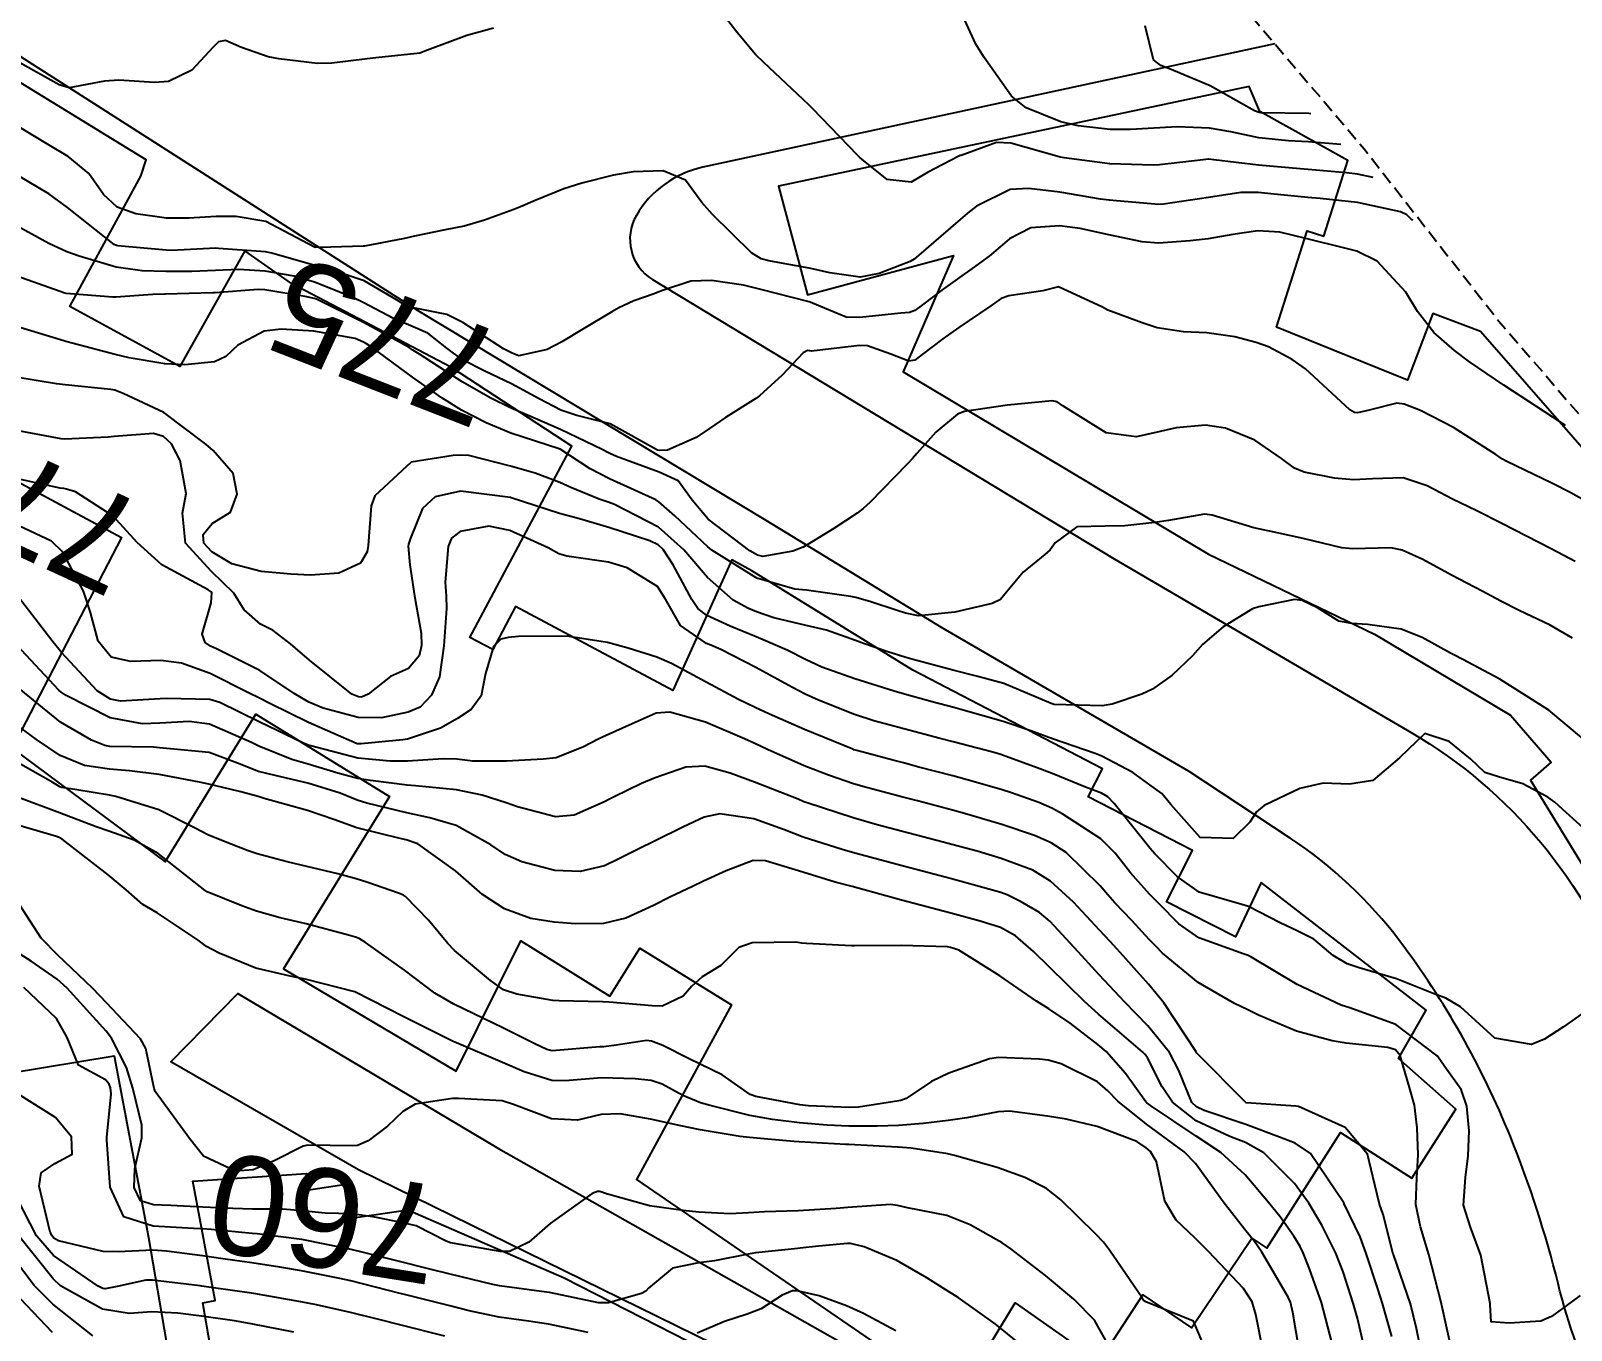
# Model space of a CAD drawing. Header units: metres. Extents: x 318500 to 325275, y 7408834 to 7428799.
# Drawn here: x 321111 to 321173.1, y 7409746 to 7409798.4 of the extents above; entities that cross this region are included whole.
import ezdxf
from ezdxf.enums import TextEntityAlignment as Align

# ---------------------------------------------------------------- set-up
doc = ezdxf.new("R2010")
doc.units = ezdxf.units.M
doc.header["$MEASUREMENT"] = 0
doc.linetypes.add('DASHED', pattern=[0.75, 0.5, -0.25])
for name, color, linetype in [('Cotas', 45, 'Continuous'), ('Curvas de Nivel 1m', 11, 'Continuous'), ('Curvas de Nivel 5m', 15, 'Continuous'), ('Edificações', 30, 'Continuous'), ('Vias Primárias', 230, 'Continuous')]:
    doc.layers.add(name, color=color, linetype=linetype)
doc.layers.add('Área', color=255, linetype='DASHED', plot=False)
doc.styles.add('ARIAL', font='arial.ttf')

msp = doc.modelspace()

# ---------------------------------------------------------------- linework, layer by layer
at = {"layer": 'Curvas de Nivel 1m', "flags": 128}
for points, elevation in [([(321165.11, 7409792.44), (321164.485, 7409792.567), (321164.033, 7409792.625), (321162.487, 7409792.764), (321162.17, 7409792.788), (321160.488, 7409792.931), (321158.684, 7409793.148), (321158.49, 7409793.176), (321158.464, 7409793.177), (321158.26, 7409793.153), (321156.488, 7409792.95), (321156.24, 7409792.937), (321154.488, 7409792.983), (321152.65, 7409793.228), (321152.49, 7409793.26), (321152.449, 7409793.272), (321150.498, 7409793.825), (321149.918, 7409793.85), (321148.491, 7409793.332), (321148.46, 7409793.321), (321148.376, 7409793.291), (321147.141, 7409792.646), (321146.479, 7409792.244), (321145.516, 7409792.36), (321144.488, 7409793.174), (321144.403, 7409793.255), (321144.321, 7409793.343), (321142.518, 7409795.204), (321142.355, 7409795.372), (321140.545, 7409797.071), (321140.207, 7409797.395), (321139.449, 7409798.297), (321138.57, 7409799.42)], 778), ([(321163.81, 7409793.77), (321162.502, 7409793.871), (321161.701, 7409793.913), (321160.504, 7409794.043), (321159.367, 7409794.281), (321158.509, 7409794.425), (321157.203, 7409794.477), (321156.509, 7409794.447), (321155.331, 7409794.375), (321154.508, 7409794.378), (321153.214, 7409794.519), (321152.512, 7409794.678), (321151.124, 7409795.251), (321150.527, 7409795.711), (321149.425, 7409797.277), (321149.088, 7409797.815), (321148.567, 7409798.954)], 779), ([(321129.636, 7409798.463), (321128.556, 7409798.163), (321126.98, 7409797.574), (321126.672, 7409797.454), (321126.548, 7409797.432), (321124.89, 7409797.259), (321124.544, 7409797.219), (321123.118, 7409797.048), (321122.541, 7409797.034), (321120.98, 7409797.217), (321120.545, 7409797.303), (321119.481, 7409797.676), (321118.831, 7409797.964), (321118.552, 7409797.909), (321118.332, 7409797.692), (321117.469, 7409796.767), (321116.529, 7409796.311), (321115.972, 7409796.275), (321114.529, 7409796.369), (321113.957, 7409796.321), (321112.524, 7409796.058), (321112.124, 7409796.176), (321110.539, 7409797.061)], 778), ([(321166.71, 7409790.72), (321166.675, 7409790.734), (321166.577, 7409790.829), (321166.468, 7409790.936), (321166.216, 7409791.053), (321164.474, 7409791.431), (321162.968, 7409791.586), (321162.475, 7409791.628), (321161.125, 7409791.768), (321160.477, 7409791.833), (321159.778, 7409791.836), (321158.475, 7409791.635), (321156.657, 7409791.362), (321156.472, 7409791.357), (321154.762, 7409791.495), (321154.473, 7409791.519), (321154.117, 7409791.57), (321152.476, 7409791.842), (321151.226, 7409791.997), (321150.477, 7409791.949), (321149.111, 7409791.28), (321148.748, 7409791.004), (321148.462, 7409790.751), (321147.681, 7409790.069), (321146.794, 7409789.306), (321146.595, 7409789.151), (321146.436, 7409789.056), (321145.195, 7409788.562), (321144.426, 7409788.426), (321143.194, 7409788.593), (321142.431, 7409788.776), (321140.747, 7409789.075), (321140.437, 7409789.16), (321140.038, 7409789.396), (321138.463, 7409790.941), (321138.042, 7409791.426), (321137.374, 7409792.332), (321136.483, 7409792.71), (321135.271, 7409792.673), (321134.481, 7409792.53), (321133.196, 7409792.208), (321132.475, 7409791.979), (321131.323, 7409791.517), (321130.732, 7409791.26), (321130.464, 7409791.151), (321129.28, 7409790.72), (321128.454, 7409790.471), (321127.69, 7409790.323), (321126.447, 7409790.068), (321126.052, 7409789.98), (321124.441, 7409789.677), (321124.383, 7409789.668), (321123.083, 7409789.624), (321122.451, 7409789.619), (321122.419, 7409789.63), (321120.455, 7409790.668), (321119.263, 7409790.873), (321118.458, 7409790.861), (321117.356, 7409790.801), (321116.456, 7409790.799), (321115.212, 7409790.975), (321114.462, 7409791.237), (321113.906, 7409791.748), (321113.322, 7409792.601), (321112.485, 7409793.28), (321111.656, 7409793.778), (321110.5, 7409794.477)], 777), ([(321172.87, 7409782.44), (321172.357, 7409782.773), (321172.053, 7409782.973), (321170.376, 7409784.069), (321168.998, 7409785.011), (321168.394, 7409785.459), (321167.559, 7409786.19), (321166.902, 7409787.043), (321166.422, 7409787.822), (321165.276, 7409789.062), (321164.446, 7409789.466), (321163.918, 7409789.608), (321162.453, 7409789.971), (321161.344, 7409790.229), (321160.457, 7409790.294), (321159.458, 7409790.137), (321158.452, 7409789.961), (321157.732, 7409789.88), (321156.449, 7409789.796), (321155.789, 7409789.85), (321154.454, 7409790.129), (321153.302, 7409790.377), (321152.459, 7409790.493), (321151.301, 7409790.404), (321150.451, 7409789.968), (321150.07, 7409789.642), (321149.622, 7409789.272), (321148.944, 7409788.771), (321148.427, 7409788.411), (321147.775, 7409787.941), (321146.938, 7409787.305), (321146.633, 7409787.082), (321146.407, 7409786.996), (321146.063, 7409786.972), (321144.404, 7409786.789), (321143.864, 7409786.807), (321142.505, 7409787.369), (321142.411, 7409787.409), (321142.361, 7409787.42), (321140.418, 7409787.917), (321139.725, 7409788.096), (321138.423, 7409788.28), (321137.596, 7409788.259), (321136.416, 7409787.873), (321136.12, 7409787.748), (321135.291, 7409787.461), (321134.688, 7409787.186), (321134.406, 7409787.025), (321133.235, 7409786.324), (321132.393, 7409785.815), (321131.806, 7409785.509), (321130.664, 7409785.248), (321130.387, 7409785.353), (321130.044, 7409785.533), (321128.4, 7409786.595), (321127.757, 7409786.913), (321126.406, 7409787.179), (321126.1, 7409787.277), (321125.586, 7409787.592), (321124.42, 7409788.272), (321123.45, 7409788.595), (321122.429, 7409788.893), (321120.698, 7409789.394), (321120.437, 7409789.439), (321118.545, 7409789.582), (321118.438, 7409789.584), (321116.647, 7409789.498), (321116.437, 7409789.505), (321114.491, 7409789.688), (321114.439, 7409789.697), (321114.346, 7409789.741), (321112.462, 7409791.226), (321111.7, 7409791.778), (321110.477, 7409792.507)], 776), ([(321173.255, 7409776.955), (321172.287, 7409777.463), (321171.3, 7409777.975), (321170.303, 7409778.495), (321169.288, 7409779.005), (321168.623, 7409779.325), (321168.315, 7409779.471), (321167.293, 7409780.009), (321166.323, 7409780.336), (321165.09, 7409780.295), (321164.322, 7409780.252), (321163.552, 7409780.312), (321162.325, 7409780.56), (321161.939, 7409780.719), (321161.409, 7409781.114), (321160.341, 7409781.854), (321159.152, 7409782.337), (321158.35, 7409782.453), (321157.169, 7409782.346), (321156.345, 7409782.161), (321155.547, 7409781.987), (321154.344, 7409782.147), (321152.599, 7409783.228), (321152.362, 7409783.391), (321152.166, 7409783.43), (321150.36, 7409783.26), (321148.635, 7409783.006), (321148.354, 7409782.897), (321147.472, 7409782.17), (321146.705, 7409781.306), (321146.53, 7409781.106), (321146.326, 7409780.896), (321144.809, 7409779.333), (321144.549, 7409779.093), (321144.304, 7409778.908), (321143.359, 7409778.289), (321142.284, 7409777.636), (321142.123, 7409777.531), (321141.712, 7409777.376), (321140.501, 7409777.164), (321140.277, 7409777.211), (321139.979, 7409777.395), (321138.299, 7409778.669), (321137.648, 7409779.43), (321137.087, 7409780.208), (321136.321, 7409780.566), (321134.601, 7409781.194), (321134.328, 7409781.316), (321134.225, 7409781.368), (321134.026, 7409781.475), (321132.342, 7409782.278), (321131.015, 7409782.855), (321130.354, 7409783.137), (321129.534, 7409783.538), (321128.37, 7409784.206), (321126.651, 7409785.311), (321126.389, 7409785.484), (321126.233, 7409785.582), (321125.045, 7409786.249), (321124.4, 7409786.591), (321122.504, 7409787.534), (321122.409, 7409787.563), (321122.351, 7409787.572), (321122.049, 7409787.635), (321120.414, 7409787.916), (321120.148, 7409787.93), (321118.411, 7409787.789), (321118.316, 7409787.786), (321116.41, 7409787.738), (321116.382, 7409787.739), (321115.9, 7409787.718), (321114.409, 7409787.614), (321114.283, 7409787.616), (321112.41, 7409787.758), (321112.352, 7409787.771), (321110.42, 7409788.464)], 774), ([(321173.155, 7409773.872), (321172.244, 7409774.386), (321171.003, 7409774.982), (321170.256, 7409775.362), (321169.505, 7409775.758), (321168.271, 7409776.404), (321167.108, 7409777.038), (321166.286, 7409777.421), (321165.83, 7409777.512), (321164.286, 7409777.469), (321163.848, 7409777.515), (321162.292, 7409777.892), (321161.311, 7409778.099), (321160.298, 7409778.317), (321158.625, 7409778.827), (321158.306, 7409778.862), (321156.86, 7409778.613), (321156.3, 7409778.53), (321155.1, 7409778.396), (321154.298, 7409778.385), (321153.158, 7409778.361), (321152.287, 7409777.717), (321152.085, 7409777.431), (321151.864, 7409777.236), (321150.993, 7409776.525), (321150.256, 7409775.642), (321150.083, 7409775.432), (321149.741, 7409775.268), (321148.246, 7409774.917), (321146.776, 7409774.773), (321146.246, 7409774.878), (321145.916, 7409774.984), (321144.851, 7409775.331), (321144.253, 7409775.507), (321144.046, 7409775.551), (321142.256, 7409775.798), (321141.788, 7409775.843), (321140.263, 7409776.28), (321138.444, 7409777.418), (321138.282, 7409777.555), (321136.947, 7409778.793), (321136.309, 7409779.368), (321136.19, 7409779.451), (321134.318, 7409780.293), (321133.531, 7409780.69), (321132.33, 7409781.485), (321132.283, 7409781.501), (321130.339, 7409782.127), (321129.338, 7409782.548), (321128.353, 7409783.054), (321127.551, 7409783.562), (321126.372, 7409784.387), (321124.729, 7409785.605), (321124.521, 7409785.737), (321124.392, 7409785.807), (321124.063, 7409785.943), (321122.396, 7409786.248), (321121.07, 7409786.323), (321120.396, 7409786.249), (321119.322, 7409785.676), (321118.841, 7409785.225), (321118.38, 7409785.005), (321117.187, 7409784.893), (321116.378, 7409784.928), (321114.948, 7409785.165), (321114.384, 7409785.31), (321112.644, 7409785.766), (321112.442, 7409785.82), (321112.391, 7409785.832), (321112.306, 7409785.855), (321110.396, 7409786.429)], 773), ([(321174.176, 7409769.315), (321172.2, 7409770.97), (321170.218, 7409772.212), (321168.731, 7409773.012), (321168.397, 7409773.182), (321168.232, 7409773.269), (321167.091, 7409773.889), (321166.242, 7409774.225), (321164.888, 7409774.419), (321164.244, 7409774.453), (321163.724, 7409774.557), (321162.86, 7409775.091), (321162.254, 7409775.384), (321161.936, 7409775.423), (321160.503, 7409775.126), (321160.249, 7409775.045), (321159.059, 7409774.325), (321158.235, 7409773.612), (321157.827, 7409773.156), (321157.012, 7409772.374), (321156.209, 7409771.812), (321155.788, 7409771.605), (321154.588, 7409771.204), (321154.261, 7409771.147), (321154.199, 7409771.146), (321152.235, 7409771.194), (321152.2, 7409771.203), (321152.128, 7409771.231), (321150.212, 7409772.035), (321149.166, 7409772.325), (321148.219, 7409772.558), (321146.51, 7409773.023), (321146.227, 7409773.102), (321145.534, 7409773.32), (321144.552, 7409773.654), (321144.234, 7409773.773), (321143.066, 7409774.186), (321142.24, 7409774.385), (321140.944, 7409774.682), (321140.245, 7409774.925), (321139.92, 7409775.068), (321139.307, 7409775.404), (321138.263, 7409776.313), (321137.317, 7409777.434), (321136.293, 7409778.344), (321134.522, 7409779.253), (321134.308, 7409779.333), (321133.9, 7409779.476), (321132.759, 7409779.938), (321132.316, 7409780.138), (321131.318, 7409780.513), (321130.323, 7409780.805), (321128.642, 7409781.232), (321128.327, 7409781.248), (321128.006, 7409781.234), (321126.324, 7409780.965), (321124.858, 7409779.602), (321124.705, 7409779.203), (321124.58, 7409777.606), (321124.539, 7409777.343), (321124.269, 7409776.889), (321123.399, 7409776.483), (321122.262, 7409776.403), (321121.462, 7409776.442), (321120.263, 7409776.551), (321119.084, 7409776.862), (321118.275, 7409777.347), (321117.954, 7409777.693), (321117.93, 7409778.049), (321118.292, 7409778.497), (321119.029, 7409778.949), (321119.306, 7409779.675), (321119.145, 7409780.504), (321118.327, 7409781.432), (321118.043, 7409781.693), (321116.349, 7409782.959), (321114.7, 7409783.735), (321114.362, 7409783.862), (321114.207, 7409783.897), (321112.365, 7409784.081), (321112.018, 7409784.12), (321110.369, 7409784.394)], 772), ([(321174.132, 7409765.724), (321172.76, 7409766.961), (321172.438, 7409767.251), (321172.155, 7409767.458), (321171.151, 7409767.989), (321170.163, 7409768.283), (321169.614, 7409768.448), (321169.034, 7409769.007), (321168.18, 7409769.697), (321167.19, 7409770.03), (321166.17, 7409769.05), (321165.097, 7409768.125), (321164.159, 7409767.977), (321163.1, 7409768.026), (321162.157, 7409767.813), (321160.722, 7409767.121), (321160.411, 7409766.861), (321160.14, 7409766.448), (321159.47, 7409765.797), (321158.13, 7409765.833), (321156.958, 7409767.168), (321156.592, 7409767.611), (321156.157, 7409767.919), (321155.419, 7409768.448), (321154.169, 7409769.115), (321153.907, 7409769.213), (321152.179, 7409769.809), (321151.3, 7409770.126), (321150.189, 7409770.504), (321148.489, 7409770.993), (321148.197, 7409771.068), (321147.332, 7409771.299), (321146.205, 7409771.611), (321145.79, 7409771.732), (321144.213, 7409772.224), (321142.876, 7409772.704), (321142.224, 7409773.003), (321141.475, 7409773.378), (321140.235, 7409773.921), (321139.184, 7409774.35), (321138.244, 7409774.785), (321137.879, 7409775.058), (321137.639, 7409775.429), (321136.888, 7409776.823), (321136.477, 7409777.447), (321136.283, 7409777.629), (321135.948, 7409777.791), (321134.293, 7409778.323), (321133.111, 7409778.675), (321132.301, 7409778.895), (321130.351, 7409779.529), (321130.319, 7409779.539), (321128.312, 7409779.798), (321127.291, 7409779.565), (321126.778, 7409779.098), (321126.285, 7409777.903), (321126.21, 7409777.652), (321126.203, 7409777.581), (321126.269, 7409776.823), (321126.446, 7409775.577), (321126.726, 7409774.064), (321126.737, 7409773.572), (321126.644, 7409773.153), (321126.216, 7409772.639), (321125.481, 7409772.321), (321124.583, 7409771.604), (321124.311, 7409771.496), (321124.198, 7409771.499), (321123.924, 7409771.613), (321122.22, 7409772.985), (321121.454, 7409773.642), (321120.756, 7409774.173), (321120.238, 7409774.427), (321119.588, 7409775.014), (321119.169, 7409775.676), (321118.263, 7409776.562), (321117.214, 7409777.701), (321117.096, 7409778.904), (321117.243, 7409779.701), (321116.996, 7409781.03), (321116.657, 7409781.707), (321116.334, 7409781.993), (321115.931, 7409782.121), (321114.334, 7409781.997), (321114.1, 7409781.977), (321112.332, 7409781.894), (321112.202, 7409781.901), (321110.337, 7409782.255)], 771), ([(321173.465, 7409747.365), (321172.894, 7409746.95), (321172.309, 7409746.52), (321171.871, 7409746.332), (321170.592, 7409746.257), (321169.87, 7409746.305), (321169.831, 7409746.991), (321169.827, 7409747.045), (321169.447, 7409748.997), (321169.039, 7409750.121), (321168.747, 7409751.008), (321168.828, 7409752.125), (321168.943, 7409753.005), (321168.978, 7409754.002), (321168.892, 7409755.006), (321168.654, 7409755.668), (321168.006, 7409756.581), (321167.83, 7409756.844), (321167.687, 7409757.025), (321166.029, 7409758.293), (321164.127, 7409758.981), (321164.039, 7409759.002), (321163.814, 7409759.073), (321162.052, 7409759.911), (321160.175, 7409761.021), (321160.069, 7409761.076), (321159.908, 7409761.132), (321158.076, 7409761.785), (321157.278, 7409762.358), (321156.465, 7409763.174), (321156.275, 7409763.36), (321156.095, 7409763.546), (321155.328, 7409764.412), (321154.703, 7409765.201), (321154.129, 7409765.779), (321152.59, 7409766.779), (321152.147, 7409767.014), (321151.628, 7409767.238), (321150.533, 7409767.633), (321150.155, 7409767.759), (321148.974, 7409768.093), (321148.16, 7409768.312), (321146.793, 7409768.674), (321146.165, 7409768.84), (321145.791, 7409768.94), (321144.285, 7409769.338), (321144.17, 7409769.371), (321144.124, 7409769.388), (321142.182, 7409770.182), (321140.77, 7409770.805), (321140.195, 7409771.073), (321139.524, 7409771.4), (321138.21, 7409772.099), (321136.815, 7409772.847), (321136.225, 7409773.097), (321135.062, 7409773.462), (321134.232, 7409773.69), (321132.671, 7409773.93), (321132.235, 7409773.953), (321130.643, 7409773.933), (321130.234, 7409773.901), (321129.939, 7409773.827), (321129.634, 7409773.536), (321129.312, 7409772.441), (321129.142, 7409771.541), (321128.739, 7409770.998), (321128.186, 7409770.634), (321127.501, 7409770.239), (321126.173, 7409769.801), (321125.981, 7409769.775), (321124.306, 7409769.608), (321124.17, 7409769.603), (321124.136, 7409769.61), (321122.183, 7409770.464), (321120.614, 7409771.233), (321120.197, 7409771.444), (321119.758, 7409771.667), (321118.211, 7409772.448), (321117.057, 7409772.862), (321116.219, 7409772.967), (321115.019, 7409772.927), (321114.22, 7409773.099), (321113.698, 7409773.748), (321113.388, 7409774.899), (321113.102, 7409775.757), (321112.274, 7409777.341), (321111.819, 7409777.775), (321110.29, 7409778.487)], 769), ([(321168.306, 7409745.013), (321167.879, 7409746.961), (321167.866, 7409747.02), (321167.864, 7409747.037), (321167.354, 7409749.026), (321167.026, 7409750.134), (321166.838, 7409751.036), (321166.868, 7409752.115), (321166.927, 7409753.035), (321166.891, 7409754.122), (321166.777, 7409755.038), (321166.608, 7409755.653), (321166.201, 7409757.047), (321166.013, 7409757.268), (321165.702, 7409757.366), (321164.017, 7409757.547), (321163.459, 7409757.637), (321162.024, 7409758.02), (321160.487, 7409758.669), (321160.036, 7409758.896), (321159.519, 7409759.135), (321158.052, 7409759.983), (321156.62, 7409761.172), (321156.342, 7409761.446), (321156.075, 7409761.724), (321155.379, 7409762.486), (321154.695, 7409763.201), (321154.409, 7409763.52), (321154.1, 7409763.884), (321152.725, 7409765.224), (321152.126, 7409765.622), (321151.456, 7409765.914), (321150.136, 7409766.358), (321148.626, 7409766.8), (321148.145, 7409766.929), (321146.74, 7409767.304), (321146.151, 7409767.459), (321144.675, 7409767.852), (321144.157, 7409767.999), (321143.145, 7409768.34), (321142.164, 7409768.727), (321140.685, 7409769.385), (321140.173, 7409769.623), (321139.758, 7409769.815), (321138.186, 7409770.482), (321136.747, 7409770.886), (321136.191, 7409770.848), (321135.231, 7409770.413), (321134.177, 7409769.941), (321133.855, 7409769.795), (321133.268, 7409769.484), (321132.165, 7409769.044), (321131.643, 7409768.986), (321130.164, 7409768.912), (321128.8, 7409768.907), (321128.164, 7409768.987), (321127.606, 7409769), (321126.163, 7409768.911), (321125.476, 7409768.904), (321124.164, 7409769.034), (321122.271, 7409769.527), (321122.169, 7409769.56), (321122.114, 7409769.575), (321121.98, 7409769.633), (321120.183, 7409770.497), (321118.604, 7409771.274), (321118.195, 7409771.389), (321116.463, 7409771.44), (321116.196, 7409771.424), (321114.598, 7409771.33), (321114.195, 7409771.404), (321113.653, 7409771.748), (321112.223, 7409773.289), (321111.823, 7409773.774), (321110.347, 7409775.691)], 768), ([(321167.062, 7409745.028), (321166.857, 7409746.038), (321166.61, 7409747.033), (321165.928, 7409749.022), (321165.924, 7409749.04), (321165.91, 7409749.089), (321165.509, 7409750.638), (321165.372, 7409751.056), (321165.175, 7409751.824), (321164.885, 7409753.061), (321163.976, 7409754.141), (321162.1, 7409754.987), (321161.989, 7409755.007), (321159.99, 7409755.13), (321158.01, 7409757.126), (321158.003, 7409757.143), (321157.972, 7409757.189), (321156.67, 7409759.171), (321156.051, 7409759.922), (321154.905, 7409761.197), (321154.509, 7409761.638), (321154.079, 7409762.096), (321153.021, 7409763.221), (321152.103, 7409764.074), (321151.381, 7409764.513), (321150.116, 7409764.984), (321149.143, 7409765.275), (321148.124, 7409765.552), (321147.777, 7409765.642), (321146.131, 7409766.075), (321145.116, 7409766.345), (321144.139, 7409766.629), (321142.291, 7409767.225), (321142.149, 7409767.275), (321141.922, 7409767.372), (321140.157, 7409768.066), (321139.175, 7409768.42), (321138.163, 7409768.713), (321137.392, 7409768.662), (321136.158, 7409768.243), (321135.604, 7409768.007), (321134.507, 7409767.466), (321134.268, 7409767.349), (321134.147, 7409767.289), (321132.888, 7409766.739), (321132.137, 7409766.666), (321130.6, 7409767.066), (321130.145, 7409767.229), (321129.183, 7409767.54), (321128.152, 7409767.752), (321126.488, 7409767.91), (321126.154, 7409767.944), (321124.684, 7409768.131), (321124.156, 7409768.211), (321123.355, 7409768.421), (321122.162, 7409768.785), (321121.504, 7409768.981), (321120.169, 7409769.517), (321120.071, 7409769.563), (321119.881, 7409769.664), (321118.181, 7409770.396), (321117.366, 7409770.515), (321116.181, 7409770.446), (321115.484, 7409770.417), (321114.184, 7409770.656), (321112.401, 7409771.563), (321112.199, 7409771.688), (321112.104, 7409771.771), (321110.23, 7409773.79)], 767), ([(321165.86, 7409745.71), (321165.49, 7409747.046), (321165.302, 7409747.635), (321164.828, 7409749.056), (321164.583, 7409749.73), (321163.948, 7409751.07), (321163.93, 7409751.099), (321162.581, 7409753.091), (321161.966, 7409753.507), (321161.329, 7409753.75), (321159.977, 7409754.267), (321158.301, 7409754.831), (321157.987, 7409754.97), (321157.803, 7409755.153), (321157.278, 7409756.436), (321156.893, 7409757.167), (321156.026, 7409758.246), (321155.103, 7409759.194), (321154.056, 7409760.29), (321153.213, 7409761.219), (321152.082, 7409762.452), (321151.66, 7409762.811), (321150.893, 7409763.248), (321150.352, 7409763.515), (321150.095, 7409763.611), (321149.611, 7409763.754), (321148.103, 7409764.161), (321146.938, 7409764.471), (321146.111, 7409764.691), (321144.265, 7409765.19), (321144.118, 7409765.231), (321143.701, 7409765.346), (321142.127, 7409765.841), (321141.37, 7409766.139), (321140.138, 7409766.578), (321138.771, 7409766.78), (321138.139, 7409766.658), (321137.305, 7409766.26), (321136.124, 7409765.684), (321135.968, 7409765.606), (321135.657, 7409765.455), (321134.637, 7409764.94), (321134.108, 7409764.694), (321133.134, 7409764.455), (321132.105, 7409764.508), (321130.782, 7409764.848), (321130.114, 7409765.147), (321129.536, 7409765.536), (321128.132, 7409766.318), (321127.072, 7409766.63), (321126.139, 7409766.833), (321124.536, 7409767.212), (321124.146, 7409767.332), (321123.46, 7409767.617), (321122.154, 7409768.027), (321120.834, 7409768.327), (321120.158, 7409768.498), (321119.311, 7409768.823), (321118.166, 7409769.262), (321116.459, 7409769.415), (321116.167, 7409769.442), (321115.921, 7409769.467), (321114.168, 7409769.506), (321113.966, 7409769.541), (321113.425, 7409769.751), (321112.181, 7409770.48), (321110.583, 7409771.786)], 766), ([(321163.45, 7409745.482), (321163.023, 7409747.083), (321162.542, 7409748.449), (321162.285, 7409749.094), (321162.165, 7409749.349), (321161.917, 7409749.766), (321161.359, 7409750.543), (321160.885, 7409751.116), (321159.947, 7409752.239), (321158.966, 7409753.14), (321157.97, 7409753.794), (321156.135, 7409755.031), (321155.989, 7409755.137), (321155.943, 7409755.181), (321155.128, 7409756.32), (321154.339, 7409757.205), (321154.014, 7409757.492), (321152.895, 7409758.353), (321152.035, 7409758.923), (321151.528, 7409759.238), (321150.055, 7409760.253), (321148.409, 7409761.285), (321148.158, 7409761.376), (321148.071, 7409761.401), (321147.939, 7409761.423), (321146.072, 7409761.48), (321144.196, 7409761.463), (321144.071, 7409761.46), (321142.259, 7409761.554), (321142.072, 7409761.578), (321141.833, 7409761.612), (321140.072, 7409761.584), (321139.536, 7409761.398), (321138.799, 7409760.669), (321138.052, 7409760.218), (321137.635, 7409759.837), (321137.285, 7409759.431), (321136.444, 7409759.034), (321136.034, 7409759.047), (321134.305, 7409759.198), (321134.036, 7409759.203), (321132.29, 7409759.242), (321132.036, 7409759.262), (321130.573, 7409759.522), (321130.042, 7409759.696), (321129.522, 7409760.061), (321128.066, 7409761.272), (321127.798, 7409761.554), (321127.013, 7409762.499), (321126.089, 7409763.455), (321126.011, 7409763.503), (321125.809, 7409763.584), (321124.53, 7409764.037), (321124.098, 7409764.171), (321123.357, 7409764.362), (321122.106, 7409764.669), (321121.323, 7409764.857), (321120.113, 7409765.168), (321119.741, 7409765.292), (321118.745, 7409765.681), (321118.124, 7409765.938), (321117.613, 7409766.21), (321116.139, 7409766.95), (321114.404, 7409767.479), (321114.147, 7409767.534), (321112.829, 7409767.76), (321112.229, 7409767.847), (321112.151, 7409767.876), (321111.872, 7409768.054), (321110.162, 7409769.013)], 764), ([(321162.136, 7409745.096), (321161.874, 7409746.678), (321161.772, 7409747.101), (321161.678, 7409747.308), (321160.625, 7409749.119), (321160.332, 7409749.541), (321159.919, 7409750.047), (321159.059, 7409751.139), (321157.953, 7409752.691), (321157.493, 7409753.157), (321155.976, 7409754.272), (321154.814, 7409755.198), (321154.409, 7409755.619), (321153.998, 7409755.987), (321152.526, 7409756.704), (321152.006, 7409756.849), (321151.661, 7409756.89), (321150.007, 7409756.961), (321149.644, 7409756.903), (321148, 7409756.332), (321147.302, 7409755.992), (321146.275, 7409755.307), (321146.066, 7409755.232), (321145.989, 7409755.215), (321144.356, 7409754.963), (321143.984, 7409754.948), (321142.335, 7409755.014), (321141.985, 7409755.05), (321140.221, 7409755.388), (321139.991, 7409755.476), (321138.86, 7409756.269), (321138.003, 7409756.682), (321137.496, 7409756.919), (321136.462, 7409757.443), (321136.013, 7409757.627), (321135.814, 7409757.651), (321134.578, 7409757.464), (321134.081, 7409757.397), (321134.009, 7409757.396), (321133.927, 7409757.389), (321132.007, 7409757.236), (321131.785, 7409757.281), (321131.3, 7409757.511), (321130.019, 7409758.156), (321128.845, 7409758.724), (321128.033, 7409759.112), (321127.268, 7409759.562), (321126.054, 7409760.483), (321124.482, 7409761.604), (321124.22, 7409761.756), (321124.072, 7409761.817), (321123.79, 7409761.896), (321122.077, 7409762.348), (321121.033, 7409762.599), (321120.082, 7409762.857), (321119.49, 7409763.075), (321118.09, 7409763.642), (321118.015, 7409763.691), (321116.112, 7409765.186), (321115.148, 7409765.725), (321114.125, 7409766.087), (321113.619, 7409766.256), (321112.136, 7409766.824), (321110.484, 7409767.448)], 763), ([(321160.672, 7409745.112), (321160.383, 7409746.604), (321160.226, 7409747.117), (321159.888, 7409747.654), (321158.465, 7409749.144), (321157.915, 7409749.691), (321157.172, 7409750.411), (321156.71, 7409751.168), (321156.372, 7409752.755), (321156.127, 7409753.177), (321155.962, 7409753.327), (321155.574, 7409753.578), (321153.975, 7409754.179), (321152.726, 7409754.475), (321151.981, 7409754.597), (321150.442, 7409754.795), (321149.983, 7409754.771), (321148.726, 7409754.532), (321147.977, 7409754.421), (321146.971, 7409754.305), (321145.974, 7409754.225), (321145.104, 7409754.192), (321143.973, 7409754.194), (321143.089, 7409754.237), (321141.974, 7409754.331), (321140.891, 7409754.467), (321139.979, 7409754.629), (321138.371, 7409755.027), (321137.986, 7409755.138), (321137.278, 7409755.431), (321136.437, 7409755.885), (321135.996, 7409756.037), (321135.349, 7409756.103), (321133.997, 7409756.144), (321132.522, 7409756.019), (321131.995, 7409756.03), (321130.873, 7409756.391), (321130.002, 7409756.764), (321128.152, 7409757.549), (321128.011, 7409757.613), (321127.897, 7409757.666), (321126.025, 7409758.596), (321124.04, 7409759.61), (321122.047, 7409760.124), (321121.444, 7409760.244), (321120.054, 7409760.563), (321118.577, 7409761.167), (321118.066, 7409761.443), (321117.722, 7409761.693), (321116.081, 7409762.791), (321115.502, 7409763.136), (321114.822, 7409763.729), (321114.099, 7409764.331), (321112.25, 7409765.768), (321112.121, 7409765.838), (321112.017, 7409765.876), (321110.129, 7409766.423)], 762), ([(321158.37, 7409745.142), (321157.868, 7409746.328), (321155.95, 7409747.108), (321155.88, 7409747.154), (321155.853, 7409747.18), (321155.791, 7409747.272), (321154.473, 7409749.202), (321154.231, 7409749.523), (321153.916, 7409749.858), (321152.514, 7409751.224), (321151.937, 7409751.676), (321151.064, 7409752.122), (321149.949, 7409752.535), (321148.223, 7409753.019), (321147.957, 7409753.075), (321146.475, 7409753.305), (321145.96, 7409753.343), (321145.924, 7409753.347), (321143.962, 7409753.453), (321143.847, 7409753.456), (321141.963, 7409753.57), (321141.755, 7409753.58), (321139.965, 7409753.739), (321139.583, 7409753.779), (321137.969, 7409754.042), (321137.193, 7409754.211), (321135.975, 7409754.48), (321134.747, 7409754.693), (321133.978, 7409754.67), (321133.021, 7409754.438), (321131.975, 7409754.49), (321130.44, 7409755.066), (321129.985, 7409755.217), (321128.223, 7409755.312), (321127.986, 7409755.313), (321126.473, 7409755.082), (321125.978, 7409754.792), (321125.367, 7409754.191), (321124.589, 7409753.601), (321124.154, 7409753.41), (321123.957, 7409753.403), (321122.153, 7409753.433), (321121.956, 7409753.39), (321120.795, 7409752.799), (321119.942, 7409752.428), (321119.234, 7409752.377), (321117.949, 7409752.986), (321117.383, 7409753.696), (321115.988, 7409755.597), (321115.949, 7409755.711), (321115.611, 7409757.321), (321115.398, 7409757.719), (321114.031, 7409759.172), (321113.478, 7409759.748), (321112.06, 7409761.106), (321111.399, 7409761.777), (321110.09, 7409763.79)], 761), ([(321151.072, 7409745.242), (321149.865, 7409746.228), (321148.374, 7409747.283), (321147.885, 7409747.591), (321147.109, 7409748.08), (321145.902, 7409748.782), (321144.589, 7409749.33), (321144.039, 7409749.466), (321143.911, 7409749.469), (321142.749, 7409749.357), (321141.998, 7409749.28), (321141.908, 7409749.268), (321140.204, 7409749.088), (321139.905, 7409749.035), (321138.551, 7409748.76), (321137.899, 7409748.681), (321136.859, 7409748.472), (321135.883, 7409747.67), (321135.785, 7409747.547), (321135.604, 7409747.453), (321134.272, 7409747.068), (321133.874, 7409747.072), (321131.894, 7409747.485), (321131.778, 7409747.502), (321129.883, 7409747.757), (321129.61, 7409747.806), (321127.89, 7409748.226), (321127.011, 7409748.446), (321125.897, 7409748.727), (321124.401, 7409749.104), (321123.904, 7409749.218), (321121.91, 7409749.63), (321120.103, 7409749.849), (321119.912, 7409749.869), (321118.256, 7409750.027), (321117.914, 7409750.05), (321117.534, 7409750.074), (321115.915, 7409750.166), (321114.734, 7409750.544), (321114.18, 7409751.736), (321114.049, 7409753.648), (321114.05, 7409753.739), (321114.219, 7409755.504), (321114.191, 7409755.737), (321114.139, 7409755.886), (321113.993, 7409756.062), (321112.902, 7409756.66), (321112.449, 7409757.763), (321112.021, 7409758.536), (321110.699, 7409759.783)], 759), ([(321133.461, 7409745.871), (321131.861, 7409746.209), (321131.045, 7409746.329), (321129.864, 7409746.489), (321128.663, 7409746.747), (321127.871, 7409746.949), (321126.044, 7409747.411), (321125.878, 7409747.453), (321125.347, 7409747.588), (321123.885, 7409747.955), (321123.447, 7409748.054), (321121.891, 7409748.367), (321121.024, 7409748.513), (321119.895, 7409748.681), (321118.724, 7409748.851), (321117.899, 7409748.966), (321116.446, 7409749.161), (321115.902, 7409749.199), (321114.501, 7409749.131), (321113.901, 7409749.143), (321112.098, 7409749.577), (321111.909, 7409749.685), (321111.836, 7409749.771), (321111.765, 7409749.918), (321111.322, 7409751.776), (321111.395, 7409752.318), (321111.944, 7409752.694), (321112.643, 7409753.066), (321112.618, 7409753.76), (321111.972, 7409754.547), (321109.99, 7409755.79)], 758), ([(321127.671, 7409745.735), (321125.859, 7409746.188), (321125.063, 7409746.391), (321123.866, 7409746.681), (321122.502, 7409746.993), (321121.872, 7409747.117), (321120.114, 7409747.419), (321119.877, 7409747.46), (321118.349, 7409747.683), (321117.881, 7409747.75), (321117.812, 7409747.759), (321115.884, 7409747.992), (321115.617, 7409747.981), (321114.462, 7409747.731), (321113.984, 7409747.633), (321113.879, 7409747.648), (321113.695, 7409747.743), (321111.898, 7409748.981), (321111.206, 7409749.777), (321110.446, 7409751.264)], 757), ([(321121.591, 7409745.896), (321119.859, 7409746.23), (321119.187, 7409746.343), (321117.863, 7409746.529), (321116.905, 7409746.659), (321115.865, 7409746.714), (321114.941, 7409746.647), (321113.866, 7409746.813), (321112.182, 7409747.765), (321111.884, 7409748.041), (321110.483, 7409749.784)], 756), ([(321111.852, 7409745.875), (321110.038, 7409747.788)], 754), ([(321145.859, 7409745.94), (321144.558, 7409746.642), (321143.874, 7409746.948), (321142.769, 7409747.357), (321141.883, 7409747.563), (321141.698, 7409747.556), (321141.275, 7409747.376), (321140.427, 7409746.829), (321139.868, 7409746.617), (321138.95, 7409746.317), (321137.857, 7409745.854)], 758)]:
    msp.add_lwpolyline(points, dxfattribs=dict(at, elevation=elevation))
at = {"layer": 'Curvas de Nivel 5m', "flags": 128}
for points, elevation in [([(321162.6, 7409795.01), (321162.519, 7409795.016), (321160.598, 7409795.049), (321160.519, 7409795.062), (321160.321, 7409795.132), (321158.535, 7409796.129), (321156.895, 7409796.825), (321156.547, 7409796.95), (321156.248, 7409797.185), (321155.922, 7409798.548)], 780), ([(321174.311, 7409779.037), (321173.086, 7409779.727), (321172.322, 7409780.12), (321170.501, 7409780.988), (321170.331, 7409781.087), (321170.058, 7409781.27), (321168.35, 7409782.355), (321167.017, 7409783.04), (321166.364, 7409783.307), (321166.069, 7409783.348), (321164.952, 7409783.064), (321164.476, 7409782.951), (321164.358, 7409782.959), (321164.165, 7409783.073), (321162.384, 7409784.72), (321161.851, 7409785.108), (321160.884, 7409785.612), (321160.397, 7409785.789), (321159.529, 7409786.009), (321158.4, 7409786.179), (321157.456, 7409786.22), (321156.402, 7409786.379), (321155.795, 7409786.581), (321154.409, 7409787.092), (321154.191, 7409787.212), (321152.422, 7409788.034), (321151.784, 7409787.875), (321150.416, 7409787.668), (321150.116, 7409787.563), (321149.693, 7409787.271), (321148.401, 7409786.386), (321147.753, 7409785.94), (321146.922, 7409785.305), (321146.625, 7409785.069), (321146.386, 7409785.039), (321145.655, 7409785.321), (321144.716, 7409785.658), (321144.393, 7409785.667), (321142.462, 7409785.44), (321142.391, 7409785.445), (321142.302, 7409785.46), (321142.122, 7409785.373), (321141.282, 7409784.475), (321140.364, 7409783.64), (321140.22, 7409783.534), (321139.995, 7409783.395), (321138.991, 7409782.77), (321138.344, 7409782.321), (321137.805, 7409781.961), (321136.652, 7409781.445), (321136.33, 7409781.429), (321136.256, 7409781.451), (321134.346, 7409782.504), (321132.996, 7409782.844), (321132.353, 7409783.059), (321131.475, 7409783.513), (321130.369, 7409784.125), (321129.287, 7409784.63), (321128.383, 7409785.09), (321127.756, 7409785.56), (321126.995, 7409786.17), (321126.398, 7409786.414), (321125.573, 7409786.764), (321124.408, 7409787.387), (321123.943, 7409787.615), (321122.419, 7409788.225), (321121.599, 7409788.466), (321120.425, 7409788.66), (321119.372, 7409788.73), (321118.425, 7409788.696), (321117.478, 7409788.646), (321116.424, 7409788.647), (321115.47, 7409788.679), (321114.426, 7409788.826), (321112.93, 7409789.265), (321112.435, 7409789.441), (321111.702, 7409789.777), (321110.45, 7409790.467)], 775), ([(321173.834, 7409758.943), (321172.791, 7409758.197), (321172.021, 7409757.701), (321171.502, 7409757.491), (321170.021, 7409757.737), (321168.63, 7409759.011), (321168.045, 7409759.35), (321167.534, 7409759.541), (321166.056, 7409760.129), (321164.548, 7409760.58), (321164.065, 7409760.734), (321163.499, 7409761.079), (321162.724, 7409761.738), (321162.079, 7409762.05), (321161.363, 7409762.391), (321160.089, 7409763.049), (321159.809, 7409763.133), (321158.097, 7409763.627), (321157.204, 7409764.261), (321156.301, 7409765.177), (321156.123, 7409765.383), (321154.667, 7409767.202), (321154.412, 7409767.465), (321154.154, 7409767.613), (321153.508, 7409767.865), (321152.162, 7409768.409), (321151.564, 7409768.639), (321150.169, 7409769.157), (321150.091, 7409769.183), (321149.774, 7409769.266), (321148.176, 7409769.691), (321147.645, 7409769.828), (321146.184, 7409770.217), (321144.979, 7409770.537), (321144.192, 7409770.788), (321142.741, 7409771.362), (321142.204, 7409771.616), (321141.701, 7409771.881), (321140.219, 7409772.688), (321138.8, 7409773.411), (321138.398, 7409773.584), (321138.232, 7409773.647), (321137.178, 7409774.375), (321136.577, 7409775.445), (321136.257, 7409775.948), (321135.025, 7409776.706), (321134.272, 7409776.936), (321132.596, 7409777.174), (321132.277, 7409777.273), (321131.846, 7409777.507), (321130.29, 7409778.207), (321129.45, 7409778.381), (321128.289, 7409778.168), (321127.943, 7409777.897), (321127.808, 7409777.557), (321127.689, 7409776.128), (321127.732, 7409775.558), (321127.749, 7409775.061), (321127.641, 7409773.559), (321127.458, 7409772.315), (321127.143, 7409771.566), (321126.674, 7409771.091), (321126.19, 7409770.885), (321125.121, 7409770.661), (321124.186, 7409770.664), (321122.763, 7409771.052), (321122.195, 7409771.294), (321121.605, 7409771.639), (321120.214, 7409772.569), (321118.469, 7409773.444), (321118.228, 7409773.551), (321118.008, 7409773.692), (321117.896, 7409774.03), (321118.246, 7409775.29), (321118.28, 7409775.69), (321118.251, 7409775.733), (321118.132, 7409775.811), (321116.267, 7409776.829), (321115.265, 7409777.725), (321114.296, 7409778.789), (321112.788, 7409779.763), (321112.423, 7409779.88), (321112.311, 7409779.897), (321112.165, 7409779.918), (321110.315, 7409780.316)], 770), ([(321164.798, 7409745.056), (321164.476, 7409746.455), (321164.308, 7409747.064), (321163.899, 7409748.317), (321163.599, 7409749.075), (321163.043, 7409750.205), (321162.521, 7409751.091), (321161.942, 7409751.882), (321160.696, 7409753.119), (321159.966, 7409753.535), (321159.326, 7409753.78), (321157.979, 7409754.413), (321157.021, 7409755.165), (321156.603, 7409755.778), (321156.008, 7409756.945), (321155.915, 7409757.088), (321155.823, 7409757.183), (321154.032, 7409758.709), (321153.464, 7409759.216), (321152.061, 7409760.605), (321151.416, 7409761.24), (321150.689, 7409761.864), (321150.079, 7409762.198), (321149.266, 7409762.457), (321148.085, 7409762.778), (321146.09, 7409763.31), (321144.098, 7409763.853), (321143.415, 7409764.036), (321142.106, 7409764.43), (321140.61, 7409764.888), (321140.113, 7409764.907), (321139.018, 7409764.494), (321138.1, 7409764.07), (321137.663, 7409763.86), (321136.779, 7409763.44), (321136.086, 7409763.096), (321134.968, 7409762.574), (321134.079, 7409762.371), (321132.944, 7409762.353), (321132.079, 7409762.42), (321131.139, 7409762.573), (321130.084, 7409762.95), (321129.195, 7409763.539), (321128.104, 7409764.49), (321126.586, 7409765.573), (321126.122, 7409765.74), (321125.922, 7409765.784), (321124.129, 7409766.224), (321123.196, 7409766.557), (321122.139, 7409766.923), (321120.395, 7409767.407), (321120.147, 7409767.487), (321119.445, 7409767.671), (321118.391, 7409767.925), (321118.153, 7409767.982), (321117.786, 7409768.061), (321116.157, 7409768.366), (321114.955, 7409768.525), (321114.158, 7409768.582), (321113.146, 7409768.741), (321112.164, 7409769.138), (321111.214, 7409769.78), (321110.181, 7409770.53)], 765), ([(321154.533, 7409745.193), (321153.867, 7409746.372), (321153.046, 7409747.218), (321151.894, 7409748.178), (321150.502, 7409749.251), (321150.148, 7409749.492), (321149.914, 7409749.627), (321148.857, 7409750.214), (321147.923, 7409750.593), (321146.333, 7409750.899), (321145.927, 7409751.001), (321145.647, 7409751.034), (321143.926, 7409750.92), (321143.459, 7409750.881), (321141.924, 7409750.787), (321140.567, 7409750.74), (321139.923, 7409750.696), (321139.177, 7409750.656), (321137.923, 7409750.732), (321137.284, 7409750.79), (321135.925, 7409750.983), (321134.2, 7409751.467), (321133.931, 7409751.561), (321133.838, 7409751.565), (321133.611, 7409751.475), (321131.918, 7409750.276), (321131.069, 7409749.513), (321130.286, 7409749.143), (321129.904, 7409749.138), (321127.986, 7409749.472), (321127.909, 7409749.488), (321127.733, 7409749.553), (321126.52, 7409750.175), (321125.917, 7409750.311), (321124.856, 7409750.532), (321123.921, 7409750.664), (321122.848, 7409750.694), (321121.922, 7409750.788), (321121.129, 7409750.849), (321119.922, 7409750.846), (321119.12, 7409750.87), (321117.922, 7409750.933), (321116.632, 7409750.993), (321115.923, 7409751.026), (321115.398, 7409751.191), (321115.153, 7409751.722), (321115.173, 7409752.49), (321115.453, 7409753.718), (321115.45, 7409754.236), (321115.1, 7409755.723), (321114.834, 7409756.563), (321114.232, 7409757.737), (321114.014, 7409758.019), (321112.44, 7409759.764), (321112.045, 7409760.125), (321110.996, 7409760.841), (321110.065, 7409761.432)], 760), ([(321113.487, 7409745.745), (321111.869, 7409747.02), (321111.115, 7409747.778), (321109.904, 7409749.371)], 755)]:
    msp.add_lwpolyline(points, dxfattribs=dict(at, elevation=elevation))
at = {"layer": 'Edificações'}
for points in [[(321148.373, 7409743.289), (321150.678, 7409747.073), (321154.059, 7409744.7), (321155.816, 7409747.397), (321157.788, 7409746.07), (321160.222, 7409749.686), (321160.829, 7409749.277), (321163.797, 7409753.934), (321166.675, 7409752.1), (321168.444, 7409754.876), (321166.138, 7409756.923), (321167.248, 7409758.872), (321160.601, 7409764.016), (321159.553, 7409761.83), (321156.774, 7409763.242), (321157.827, 7409765.314), (321153.613, 7409767.466), (321154.195, 7409768.605), (321146.55, 7409772.573), (321140.056, 7409776.583), (321139.252, 7409777.023), (321136.865, 7409771.756), (321130.53, 7409775.14), (321129.606, 7409773.409), (321128.685, 7409773.9), (321132.795, 7409781.608), (321127.949, 7409784.781), (321121.494, 7409788.162), (321119.605, 7409789.479), (321116.993, 7409784.819), (321112.553, 7409787.241), (321115.411, 7409792.491), (321115.629, 7409793.156), (321109.635, 7409796.824)], [(321102.109, 7409784.665), (321114.64, 7409777.924), (321110.228, 7409769.432), (321116.391, 7409764.853), (321120.056, 7409770.805), (321125.447, 7409767.485), (321121.173, 7409760.544), (321128.129, 7409756.413), (321130.739, 7409761.67), (321134.329, 7409759.439), (321135.534, 7409761.377), (321139.229, 7409759.081), (321135.403, 7409752.047), (321147.869, 7409743.503)], [(321110.1, 7409756.333), (321114.346, 7409757.03), (321115.73, 7409749.709), (321116.528, 7409744.985)], [(321118.22, 7409745.271), (321117.915, 7409747.077), (321118.416, 7409747.172), (321117.507, 7409751.972), (321122.091, 7409752.288), (321122.189, 7409751.629), (321123.602, 7409751.838), (321123.804, 7409750.473), (321126.18, 7409750.825), (321132.483, 7409748.079), (321140.65, 7409743.915)]]:
    msp.add_lwpolyline(points, dxfattribs=at)
msp.add_lwpolyline([(321190.828, 7409760.578), (321191.123, 7409760.738), (321186.82, 7409765.607), (321178.869, 7409775.439), (321169.436, 7409786.231), (321167.517, 7409786.957), (321166.499, 7409784.269), (321161.214, 7409786.411), (321162.443, 7409790.288), (321163.118, 7409790.074), (321164.085, 7409793.124), (321160.535, 7409795.105), (321160.104, 7409796.113), (321141.126, 7409792.096), (321142.306, 7409787.711), (321148.187, 7409789.295), (321146.153, 7409784.608), (321158.471, 7409777.251), (321165.159, 7409774.034), (321170.649, 7409770.765), (321172.288, 7409768.865), (321171.451, 7409768.143), (321177.541, 7409758.2), (321180.602, 7409750.517)], close=True, dxfattribs=at)
at = {"layer": 'Vias Primárias'}
for points in [[(321174.316, 7409743.069, -0.054229), (321172.566, 7409747.848, 0.035401), (321170.645, 7409753.773, 0.0657), (321166.171, 7409761.669, 0.085235), (321161.769, 7409765.803), (321157.692, 7409768.497), (321147.702, 7409774.302), (321140.639, 7409778.615), (321126.6, 7409787.068), (321105.49, 7409800.561), (321089.007, 7409812.116), (321076.12, 7409820.538), (321066.101, 7409827.882), (321060.717, 7409831.892), (321049.981, 7409838.973), (321042.307, 7409844.446), (321022.086, 7409858.22), (321013.062, 7409864.884, 0.008904), (321010.09, 7409866.482, 0.026589), (321003.369, 7409869.504), (321000, 7409870.967)], [(321161.141, 7409797.83), (321138.08, 7409792.85, 0.209775), (321135.401, 7409790.913, 0.408982), (321136.048, 7409788.33), (321154.665, 7409777.063), (321166.644, 7409770.06, -0.175752), (321175.268, 7409759.691, 0.033771), (321176.442, 7409757.015, -0.053213), (321179.881, 7409748.267, -0.030219), (321181.853, 7409738.912, -0.029157), (321182.017, 7409737.072, 0.427045), (321183.665, 7409735.589), (321192.457, 7409734.736, 0.004868), (321196.692, 7409734.366, -0.038376), (321206.089, 7409732.908, 0.013711), (321214.42, 7409731.191, 0.088159)]]:
    msp.add_lwpolyline(points, format="xyb", dxfattribs=at)
msp.add_lwpolyline([(321140.784, 7409744.295), (321124.188, 7409752.431), (321116.63, 7409756.787), (321119.324, 7409759.539), (321129.838, 7409753.297), (321139.337, 7409747.914), (321151.459, 7409741.063)], dxfattribs=at)
at = {"layer": 'Área', "flags": 128}
msp.add_lwpolyline([(321000, 7409940.627), (321000, 7409940.627), (321007.456, 7409936.276), (321012.441, 7409933.633), (321016.228, 7409930.955), (321016.57, 7409930.695), (321021.633, 7409927.784), (321024.595, 7409926.546), (321027.874, 7409924.416), (321028.82, 7409923.718), (321029.392, 7409923.279), (321034.546, 7409918.847), (321039.276, 7409914.675), (321041.605, 7409912.523), (321049.828, 7409905.622), (321055.76, 7409899.577), (321058.829, 7409896.602), (321065.221, 7409891.755), (321069.238, 7409888.84), (321072.947, 7409885.609), (321075.284, 7409883.539), (321079.409, 7409879.985), (321080.368, 7409879.118), (321091.663, 7409869.263), (321094.211, 7409867.208), (321095.04, 7409866.379), (321103.538, 7409858.916), (321106.913, 7409856.281), (321108.559, 7409854.735), (321115.488, 7409848.271), (321125.211, 7409840.087), (321133.848, 7409830.606), (321138.06, 7409825.477), (321138.966, 7409824.164), (321144.448, 7409818.324), (321147.727, 7409813.836), (321151.435, 7409809.507), (321155.715, 7409804.619), (321159.718, 7409799.502), (321164.751, 7409793.588), (321170.165, 7409786.666), (321177.67, 7409777.951), (321179.566, 7409775.27), (321180.799, 7409773.925), (321188.755, 7409764.155), (321190.508, 7409761.726), (321190.804, 7409761.413), (321191.394, 7409760.835), (321194.629, 7409757.026), (321194.911, 7409756.716), (321197.524, 7409753.212), (321199.284, 7409750.948), (321201.169, 7409748.049), (321203.431, 7409744.856), (321207.14, 7409740.085), (321212.462, 7409733.343), (321214.157, 7409730.71), (321217.485, 7409726.345), (321218.266, 7409725.211), (321218.497, 7409724.69), (321220.396, 7409722.217), (321220.744, 7409721.848), (321223.066, 7409718.98), (321225.164, 7409715.793), (321229.499, 7409710.452), (321231.237, 7409707.657), (321231.652, 7409707.119), (321233.416, 7409704.967), (321233.839, 7409704.532), (321236.203, 7409701.272), (321237.075, 7409700.219), (321237.858, 7409699.045), (321241.444, 7409694.352), (321244.903, 7409689.518), (321246.009, 7409688.3), (321249.333, 7409683.481), (321250.773, 7409680.877), (321259.17, 7409670.37), (321260.888, 7409668.2), (321263.498, 7409664.699), (321264.543, 7409662.93), (321265.578, 7409661.44), (321268.986, 7409656.955), (321274.959, 7409649.383), (321275.75, 7409648.279), (321278.947, 7409643.974), (321281.264, 7409640.762), (321284.675, 7409635.874), (321284.877, 7409635.687), (321286.012, 7409634.384), (321287.232, 7409632.639), (321287.485, 7409632.452), (321294.1, 7409622.695), (321296.39, 7409619.592), (321300.716, 7409614.52), (321302.318, 7409612.559), (321303.431, 7409610.952), (321307.183, 7409605.933), (321308.8, 7409603.611), (321315.244, 7409595.226), (321315.86, 7409594.476), (321316.209, 7409593.826), (321319.037, 7409589.911), (321325.345, 7409581.736), (321325.81, 7409580.828), (321329.863, 7409575.38), (321332.363, 7409572.28), (321334.985, 7409567.948), (321335.719, 7409566.927), (321336.211, 7409566.318), (321341.038, 7409560.093), (321345.358, 7409553.397), (321349.039, 7409548.749), (321349.927, 7409547.381), (321358.871, 7409534.712), (321363.453, 7409528.21), (321365.069, 7409525.863), (321366.993, 7409522.977), (321369.424, 7409519.609), (321371.612, 7409516.072), (321371.928, 7409515.591), (321374.344, 7409512.624), (321377.978, 7409507.054), (321379.55, 7409505.152), (321379.891, 7409504.668), (321381.11, 7409503.241), (321382.207, 7409501.562), (321387.823, 7409493.666), (321391.835, 7409487.779), (321393.115, 7409485.801), (321394.652, 7409483.729), (321395.878, 7409482.257), (321398.155, 7409478.981), (321398.613, 7409478.227), (321400.046, 7409476.274), (321400.962, 7409474.929), (321402.166, 7409473.123), (321403.13, 7409471.561), (321405.836, 7409467.809), (321409.546, 7409461.984), (321412.024, 7409457.925), (321414.342, 7409453.87), (321415.201, 7409451.514), (321419.09, 7409444.486), (321420.559, 7409441.827), (321420.769, 7409441.541), (321423.293, 7409436.567), (321425.414, 7409432.422), (321425.605, 7409431.84), (321426.83, 7409429.343), (321427.431, 7409427.925), (321430.154, 7409423.439), (321430.687, 7409422.263), (321430.876, 7409421.899), (321431.553, 7409420.632), (321431.655, 7409420.415), (321432.473, 7409418.788), (321432.877, 7409418.007), (321433.6, 7409416.733), (321434.205, 7409415.391), (321435.972, 7409412.145), (321437.058, 7409409.806), (321437.966, 7409408.261), (321438.171, 7409407.696), (321439.142, 7409405.883), (321439.292, 7409405.566), (321439.388, 7409405.402), (321442.699, 7409399.116), (321443.964, 7409395.846), (321446.054, 7409391.637), (321447.266, 7409389.052), (321451.937, 7409381.132), (321452.399, 7409379.918), (321453.932, 7409376.705), (321457.751, 7409369.876), (321457.975, 7409369.071), (321460.995, 7409363.59), (321461.646, 7409362.509), (321463.378, 7409357.893), (321465.46, 7409352.509), (321466.709, 7409348.26), (321466.991, 7409346.661), (321467.358, 7409345.233), (321468.24, 7409341.35), (321468.905, 7409339.146), (321469.748, 7409335.582), (321470.122, 7409334.567), (321472.15, 7409326.841), (321472.382, 7409325.152), (321473.955, 7409319.793), (321475.664, 7409313.663), (321476.193, 7409310.722), (321477.357, 7409306.104), (321477.537, 7409305.763), (321477.871, 7409304.622), (321478.726, 7409301.461), (321479.181, 7409299.557), (321480.183, 7409295.289), (321480.501, 7409294.252), (321481.162, 7409291.236), (321481.481, 7409290.134), (321483.359, 7409282.795), (321483.818, 7409281.324), (321484.516, 7409278.472), (321485.571, 7409274.885), (321486.118, 7409273.197), (321486.283, 7409272.079), (321487.235, 7409268.611), (321488.177, 7409263.928), (321488.24, 7409263.746), (321489.377, 7409260.034), (321489.689, 7409259.184), (321490.991, 7409253.798), (321491.3, 7409252.488), (321492.102, 7409249.925), (321493.863, 7409242.898), (321494.578, 7409240.41), (321494.847, 7409238.005), (321496.269, 7409232.118), (321496.909, 7409226.22), (321497.582, 7409222.684), (321498.534, 7409218.917), (321498.934, 7409214.593), (321499.745, 7409210.465), (321500.72, 7409206.217), (321501.144, 7409203.517), (321501.893, 7409198.496), (321502.009, 7409197.578), (321502.429, 7409195.895), (321503.427, 7409189.93), (321503.531, 7409188.48), (321504.281, 7409184.875), (321505.023, 7409179.75), (321505.598, 7409176.244), (321505.831, 7409175.209), (321506.954, 7409169.689), (321507.759, 7409164.87), (321508.635, 7409157.901), (321508.256, 7409151.776), (321508.424, 7409148.352), (321508.249, 7409147.257), (321508.185, 7409146.237), (321508.147, 7409145.238), (321507.956, 7409140.459), (321507.904, 7409139.297), (321507.929, 7409138.764), (321507.94, 7409136.91), (321507.809, 7409130.763), (321507.691, 7409127.04), (321507.711, 7409125.791), (321507.558, 7409120.93), (321507.479, 7409118.923), (321507.45, 7409116.869), (321507.449, 7409116.076), (321507.401, 7409114.763), (321507.411, 7409114.429), (321507.311, 7409112.819), (321507.213, 7409111.491), (321506.978, 7409110.212), (321506.841, 7409106.3), (321506.9, 7409103.3), (321506.91, 7409098.631), (321506.805, 7409095.544), (321506.457, 7409090.793), (321506.371, 7409085.948)], dxfattribs=at)

# ---------------------------------------------------------------- texts
at = {"layer": 'Cotas', "style": 'ARIAL'}
for s, rotation, p in [('775', 158.70708, (321125.298, 7409785.823, 775)), ('770', 155.17364, (321110.788, 7409779.227, 770)), ('760', 170.95915, (321122.846, 7409750.481, 760)), ('750', 133.16827, (321108.153, 7409745.981, 750))]:
    msp.add_text(s, height=4, rotation=rotation, dxfattribs=at).set_placement(p, align=Align.MIDDLE_CENTER)

doc.saveas('drawing.dxf')
